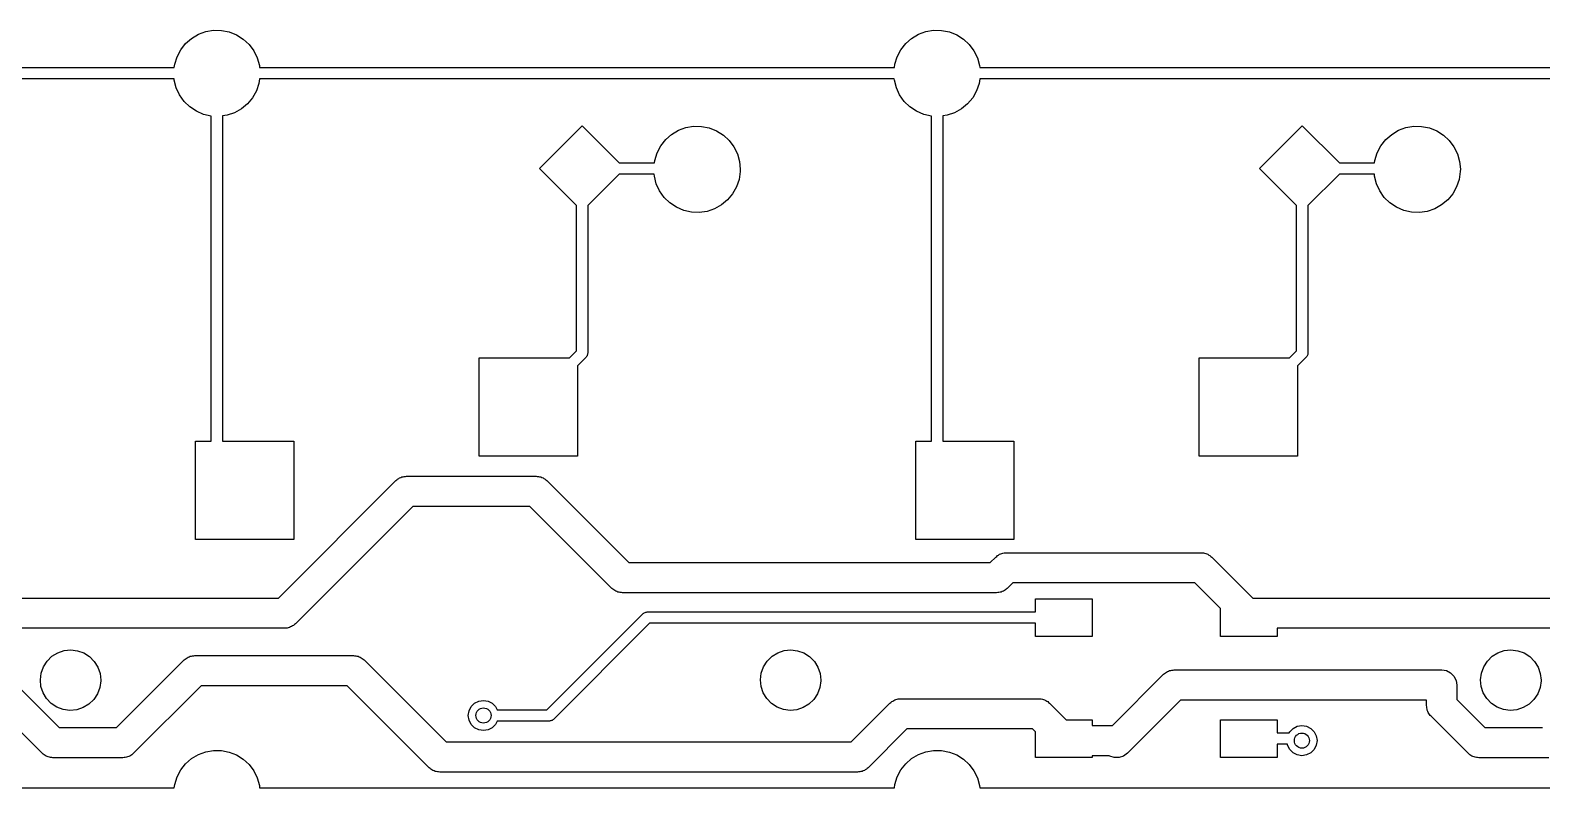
# Model space of a CAD drawing. Extents: x 62 to 250, y -152 to -58.
# Drawn here: x 126 to 165.98, y -101.83 to -81.79 of the extents above; entities that cross this region are included whole.
import ezdxf

# ---------------------------------------------------------------- set-up
doc = ezdxf.new("R2010")
doc.units = 0
doc.layers.add('BLACK', color=7, linetype='CONTINUOUS')

msp = doc.modelspace()

# ---------------------------------------------------------------- linework, layer by layer
at = {"layer": 'BLACK', "linetype": 'CONTINUOUS'}
for p, q in [((130.265, -82.0063), (130.445, -81.8993)), ((130.445, -81.8993), (130.641, -81.8269)), ((130.641, -81.8269), (130.847, -81.7915)), ((130.847, -81.7915), (131.056, -81.7943)), ((131.056, -81.7943), (131.262, -81.8351)), ((131.262, -81.8351), (131.456, -81.9126)), ((131.456, -81.9126), (131.633, -82.0242)), ((149.315, -82.0063), (149.495, -81.8993)), ((149.495, -81.8993), (149.691, -81.8269)), ((149.691, -81.8269), (149.897, -81.7915)), ((149.897, -81.7915), (150.106, -81.7943)), ((150.106, -81.7943), (150.312, -81.8351)), ((150.312, -81.8351), (150.506, -81.9126)), ((150.506, -81.9126), (150.683, -82.0242)), ((129.881, -82.4936), (129.978, -82.3085)), ((129.978, -82.3085), (130.108, -82.1442)), ((130.108, -82.1442), (130.265, -82.0063)), ((131.633, -82.0242), (131.786, -82.1662)), ((131.786, -82.1662), (131.912, -82.3338)), ((131.912, -82.3338), (132.004, -82.5214)), ((148.931, -82.4936), (149.028, -82.3085)), ((149.028, -82.3085), (149.158, -82.1442)), ((149.158, -82.1442), (149.315, -82.0063)), ((150.683, -82.0242), (150.836, -82.1662)), ((150.836, -82.1662), (150.962, -82.3338)), ((150.962, -82.3338), (151.054, -82.5214)), ((129.809, -82.781), (129.819, -82.6934)), ((129.819, -82.6934), (129.881, -82.4936)), ((132.004, -82.5214), (132.061, -82.7227)), ((132.061, -82.7227), (132.066, -82.781)), ((148.859, -82.781), (148.869, -82.6934)), ((148.869, -82.6934), (148.931, -82.4936)), ((151.054, -82.5214), (151.111, -82.7227)), ((151.111, -82.7227), (151.116, -82.781)), ((129.806, -83.081), (113.015, -83.081)), ((113.016, -82.781), (129.809, -82.781)), ((129.808, -83.1098), (129.806, -83.081)), ((129.86, -83.3125), (129.808, -83.1098)), ((132.065, -83.081), (132.048, -83.1978)), ((148.856, -83.081), (132.065, -83.081)), ((132.066, -82.781), (148.859, -82.781)), ((148.858, -83.1098), (148.856, -83.081)), ((148.91, -83.3125), (148.858, -83.1098)), ((151.115, -83.081), (151.098, -83.1978)), ((167.906, -83.081), (151.115, -83.081)), ((151.116, -82.781), (167.909, -82.781)), ((129.947, -83.5025), (129.86, -83.3125)), ((130.068, -83.6733), (129.947, -83.5025)), ((131.981, -83.3959), (131.879, -83.5784)), ((132.048, -83.1978), (131.981, -83.3959)), ((148.997, -83.5025), (148.91, -83.3125)), ((149.118, -83.6733), (148.997, -83.5025)), ((151.031, -83.3959), (150.929, -83.5784)), ((151.098, -83.1978), (151.031, -83.3959)), ((130.218, -83.8193), (130.068, -83.6733)), ((130.392, -83.9355), (130.218, -83.8193)), ((130.584, -84.0181), (130.392, -83.9355)), ((131.584, -83.873), (131.402, -83.9752)), ((131.745, -83.7392), (131.584, -83.873)), ((131.879, -83.5784), (131.745, -83.7392)), ((149.268, -83.8193), (149.118, -83.6733)), ((149.442, -83.9355), (149.268, -83.8193)), ((149.634, -84.0181), (149.442, -83.9355)), ((150.634, -83.873), (150.452, -83.9752)), ((150.795, -83.7392), (150.634, -83.873)), ((150.929, -83.5784), (150.795, -83.7392)), ((130.787, -84.064), (130.584, -84.0181)), ((130.787, -92.661), (130.787, -84.064)), ((131.204, -84.0424), (131.087, -84.0594)), ((131.087, -84.0594), (131.087, -92.661)), ((131.402, -83.9752), (131.204, -84.0424)), ((139.468, -85.4487), (140.599, -84.3173)), ((140.599, -84.3173), (141.581, -85.2987)), ((143.145, -84.4393), (143.341, -84.3669)), ((143.341, -84.3669), (143.547, -84.3315)), ((143.547, -84.3315), (143.756, -84.3343)), ((143.756, -84.3343), (143.962, -84.3751)), ((149.837, -84.064), (149.634, -84.0181)), ((149.837, -92.661), (149.837, -84.064)), ((150.254, -84.0424), (150.137, -84.0594)), ((150.137, -84.0594), (150.137, -92.661)), ((150.452, -83.9752), (150.254, -84.0424)), ((158.518, -85.4487), (159.649, -84.3173)), ((159.649, -84.3173), (160.631, -85.2987)), ((162.195, -84.4393), (162.391, -84.3669)), ((162.391, -84.3669), (162.597, -84.3315)), ((162.597, -84.3315), (162.806, -84.3343)), ((162.806, -84.3343), (163.012, -84.3751)), ((142.678, -84.8485), (142.808, -84.6842)), ((142.808, -84.6842), (142.965, -84.5463)), ((142.965, -84.5463), (143.145, -84.4393)), ((143.962, -84.3751), (144.156, -84.4526)), ((144.156, -84.4526), (144.333, -84.5642)), ((144.333, -84.5642), (144.486, -84.7062)), ((144.486, -84.7062), (144.612, -84.8738)), ((161.728, -84.8485), (161.858, -84.6842)), ((161.858, -84.6842), (162.015, -84.5463)), ((162.015, -84.5463), (162.195, -84.4393)), ((163.012, -84.3751), (163.206, -84.4526)), ((163.206, -84.4526), (163.383, -84.5642)), ((163.383, -84.5642), (163.536, -84.7062)), ((163.536, -84.7062), (163.662, -84.8738)), ((142.519, -85.2334), (142.581, -85.0336)), ((142.581, -85.0336), (142.678, -84.8485)), ((144.612, -84.8738), (144.704, -85.0614)), ((144.704, -85.0614), (144.761, -85.2627)), ((161.569, -85.2334), (161.631, -85.0336)), ((161.631, -85.0336), (161.728, -84.8485)), ((163.662, -84.8738), (163.754, -85.0614)), ((163.754, -85.0614), (163.811, -85.2627)), ((140.449, -86.4301), (139.468, -85.4487)), ((141.581, -85.2987), (142.511, -85.2987)), ((142.511, -85.2987), (142.519, -85.2334)), ((144.778, -85.5308), (144.748, -85.7378)), ((144.761, -85.2627), (144.78, -85.471)), ((144.78, -85.471), (144.778, -85.5308)), ((159.499, -86.4301), (158.518, -85.4487)), ((160.631, -85.2987), (161.561, -85.2987)), ((161.561, -85.2987), (161.569, -85.2334)), ((163.828, -85.5308), (163.798, -85.7378)), ((163.811, -85.2627), (163.83, -85.471)), ((163.83, -85.471), (163.828, -85.5308)), ((141.581, -85.5987), (140.749, -86.4301)), ((142.505, -85.5987), (141.581, -85.5987)), ((142.508, -85.6498), (142.505, -85.5987)), ((142.56, -85.8525), (142.508, -85.6498)), ((142.647, -86.0425), (142.56, -85.8525)), ((144.681, -85.9359), (144.579, -86.1184)), ((144.748, -85.7378), (144.681, -85.9359)), ((160.631, -85.5987), (159.799, -86.4301)), ((161.555, -85.5987), (160.631, -85.5987)), ((161.558, -85.6498), (161.555, -85.5987)), ((161.61, -85.8525), (161.558, -85.6498)), ((161.697, -86.0425), (161.61, -85.8525)), ((163.731, -85.9359), (163.629, -86.1184)), ((163.798, -85.7378), (163.731, -85.9359)), ((142.768, -86.2133), (142.647, -86.0425)), ((142.918, -86.3593), (142.768, -86.2133)), ((143.092, -86.4755), (142.918, -86.3593)), ((144.445, -86.2792), (144.284, -86.413)), ((144.579, -86.1184), (144.445, -86.2792)), ((161.818, -86.2133), (161.697, -86.0425)), ((161.968, -86.3593), (161.818, -86.2133)), ((162.142, -86.4755), (161.968, -86.3593)), ((163.495, -86.2792), (163.334, -86.413)), ((163.629, -86.1184), (163.495, -86.2792)), ((140.449, -90.2716), (140.449, -86.4301)), ((140.749, -86.4301), (140.749, -90.3337)), ((143.284, -86.5581), (143.092, -86.4755)), ((143.488, -86.6042), (143.284, -86.5581)), ((143.697, -86.6124), (143.488, -86.6042)), ((143.904, -86.5824), (143.697, -86.6124)), ((144.102, -86.5152), (143.904, -86.5824)), ((144.284, -86.413), (144.102, -86.5152)), ((159.499, -90.2716), (159.499, -86.4301)), ((159.799, -86.4301), (159.799, -90.3337)), ((162.334, -86.5581), (162.142, -86.4755)), ((162.538, -86.6042), (162.334, -86.5581)), ((162.747, -86.6124), (162.538, -86.6042)), ((162.954, -86.5824), (162.747, -86.6124)), ((163.152, -86.5152), (162.954, -86.5824)), ((163.334, -86.413), (163.152, -86.5152)), ((140.26, -90.461), (140.449, -90.2716)), ((140.749, -90.3337), (140.744, -90.3528)), ((140.744, -90.3528), (140.744, -90.3725)), ((159.31, -90.461), (159.499, -90.2716)), ((159.799, -90.3337), (159.794, -90.3528)), ((159.794, -90.3528), (159.794, -90.3725)), ((137.872, -93.061), (137.872, -90.461)), ((137.872, -90.461), (140.26, -90.461)), ((140.705, -90.4398), (140.472, -90.6731)), ((140.472, -90.6731), (140.472, -93.061)), ((140.715, -90.4227), (140.705, -90.4398)), ((140.729, -90.4087), (140.715, -90.4227)), ((140.734, -90.3896), (140.729, -90.4087)), ((140.744, -90.3725), (140.734, -90.3896)), ((156.922, -93.061), (156.922, -90.461)), ((156.922, -90.461), (159.31, -90.461)), ((159.755, -90.4398), (159.522, -90.6731)), ((159.522, -90.6731), (159.522, -93.061)), ((159.765, -90.4227), (159.755, -90.4398)), ((159.779, -90.4087), (159.765, -90.4227)), ((159.784, -90.3896), (159.779, -90.4087)), ((159.794, -90.3725), (159.784, -90.3896)), ((130.372, -95.261), (130.372, -92.661)), ((130.372, -92.661), (130.787, -92.661)), ((131.087, -92.661), (132.972, -92.661)), ((132.972, -92.661), (132.972, -95.261)), ((149.422, -95.261), (149.422, -92.661)), ((149.422, -92.661), (149.837, -92.661)), ((150.137, -92.661), (152.022, -92.661)), ((152.022, -92.661), (152.022, -95.261)), ((140.472, -93.061), (137.872, -93.061)), ((159.522, -93.061), (156.922, -93.061)), ((132.562, -96.812), (135.669, -93.7052)), ((135.669, -93.7052), (135.695, -93.6867)), ((135.695, -93.6867), (135.717, -93.6644)), ((135.717, -93.6644), (135.745, -93.6501)), ((135.745, -93.6501), (135.77, -93.6316)), ((135.77, -93.6316), (135.8, -93.6219)), ((135.8, -93.6219), (135.828, -93.6076)), ((135.828, -93.6076), (135.859, -93.6027)), ((135.859, -93.6027), (135.889, -93.5929)), ((135.889, -93.5929), (135.921, -93.5929)), ((135.921, -93.5929), (135.952, -93.588)), ((135.952, -93.588), (139.381, -93.588)), ((139.381, -93.588), (139.412, -93.5929)), ((139.412, -93.5929), (139.444, -93.5929)), ((139.444, -93.5929), (139.474, -93.6027)), ((139.474, -93.6027), (139.505, -93.6076)), ((139.505, -93.6076), (139.533, -93.6219)), ((139.533, -93.6219), (139.563, -93.6316)), ((139.563, -93.6316), (139.588, -93.6501)), ((139.588, -93.6501), (139.616, -93.6644)), ((139.616, -93.6644), (139.638, -93.6867)), ((139.638, -93.6867), (139.664, -93.7052)), ((139.664, -93.7052), (141.833, -95.874)), ((136.118, -94.388), (133.011, -97.4948)), ((139.215, -94.388), (136.118, -94.388)), ((141.384, -96.5568), (139.215, -94.388)), ((132.972, -95.261), (130.372, -95.261)), ((152.022, -95.261), (149.422, -95.261)), ((141.833, -95.874), (151.394, -95.874)), ((151.394, -95.874), (151.539, -95.7292)), ((151.539, -95.7292), (151.565, -95.7107)), ((151.565, -95.7107), (151.587, -95.6884)), ((151.587, -95.6884), (151.615, -95.6741)), ((151.615, -95.6741), (151.64, -95.6556)), ((151.64, -95.6556), (151.67, -95.6459)), ((151.67, -95.6459), (151.698, -95.6316)), ((151.698, -95.6316), (151.729, -95.6267)), ((151.729, -95.6267), (151.759, -95.6169)), ((151.759, -95.6169), (151.791, -95.6169)), ((151.791, -95.6169), (151.822, -95.612)), ((151.822, -95.612), (156.972, -95.612)), ((156.972, -95.612), (157.003, -95.6169)), ((157.003, -95.6169), (157.035, -95.6169)), ((157.035, -95.6169), (157.065, -95.6267)), ((157.065, -95.6267), (157.096, -95.6316)), ((157.096, -95.6316), (157.124, -95.6459)), ((157.124, -95.6459), (157.154, -95.6556)), ((157.154, -95.6556), (157.179, -95.6741)), ((157.179, -95.6741), (157.207, -95.6884)), ((157.207, -95.6884), (157.229, -95.7107)), ((157.229, -95.7107), (157.255, -95.7292)), ((157.255, -95.7292), (158.338, -96.812)), ((141.41, -96.5753), (141.384, -96.5568)), ((141.432, -96.5976), (141.41, -96.5753)), ((141.46, -96.6119), (141.432, -96.5976)), ((141.485, -96.6304), (141.46, -96.6119)), ((141.515, -96.6401), (141.485, -96.6304)), ((141.543, -96.6544), (141.515, -96.6401)), ((141.574, -96.6593), (141.543, -96.6544)), ((141.604, -96.6691), (141.574, -96.6593)), ((141.636, -96.6691), (141.604, -96.6691)), ((141.667, -96.674), (141.636, -96.6691)), ((151.56, -96.674), (141.667, -96.674)), ((151.591, -96.6691), (151.56, -96.674)), ((151.623, -96.6691), (151.591, -96.6691)), ((151.653, -96.6593), (151.623, -96.6691)), ((151.684, -96.6544), (151.653, -96.6593)), ((151.712, -96.6401), (151.684, -96.6544)), ((151.742, -96.6304), (151.712, -96.6401)), ((151.767, -96.6119), (151.742, -96.6304)), ((151.795, -96.5976), (151.767, -96.6119)), ((151.817, -96.5753), (151.795, -96.5976)), ((151.843, -96.5568), (151.817, -96.5753)), ((151.988, -96.412), (151.843, -96.5568)), ((156.806, -96.412), (151.988, -96.412)), ((157.487, -97.0927), (156.806, -96.412)), ((120.184, -96.812), (132.562, -96.812)), ((152.587, -97.181), (152.587, -96.831)), ((152.587, -96.831), (154.087, -96.831)), ((154.087, -96.831), (154.087, -97.831)), ((157.487, -97.831), (157.487, -97.0927)), ((158.338, -96.812), (170.662, -96.812)), ((132.935, -97.5499), (132.91, -97.5684)), ((132.963, -97.5356), (132.935, -97.5499)), ((132.985, -97.5133), (132.963, -97.5356)), ((133.011, -97.4948), (132.985, -97.5133)), ((139.668, -99.7685), (142.212, -97.2249)), ((142.38, -97.481), (139.837, -100.025)), ((142.212, -97.2249), (142.229, -97.2151)), ((142.229, -97.2151), (142.243, -97.2011)), ((142.243, -97.2011), (142.262, -97.196)), ((142.262, -97.196), (142.279, -97.1861)), ((142.279, -97.1861), (142.299, -97.1861)), ((142.299, -97.1861), (142.318, -97.181)), ((142.318, -97.181), (152.587, -97.181)), ((152.587, -97.481), (142.38, -97.481)), ((152.587, -97.831), (152.587, -97.481)), ((132.728, -97.612), (120.887, -97.612)), ((132.759, -97.6071), (132.728, -97.612)), ((132.791, -97.6071), (132.759, -97.6071)), ((132.821, -97.5973), (132.791, -97.6071)), ((132.852, -97.5924), (132.821, -97.5973)), ((132.88, -97.5781), (132.852, -97.5924)), ((132.91, -97.5684), (132.88, -97.5781)), ((154.087, -97.831), (152.587, -97.831)), ((158.987, -97.831), (157.487, -97.831)), ((170.828, -97.612), (158.987, -97.612)), ((158.987, -97.612), (158.987, -97.831)), ((126.445, -98.4777), (126.572, -98.3529)), ((126.572, -98.3529), (126.724, -98.2594)), ((126.724, -98.2594), (126.893, -98.2019)), ((126.893, -98.2019), (127.07, -98.1833)), ((127.07, -98.1833), (127.247, -98.2044)), ((127.247, -98.2044), (127.415, -98.2642)), ((127.415, -98.2642), (127.566, -98.3598)), ((127.566, -98.3598), (127.692, -98.4864)), ((130.173, -98.3756), (130.203, -98.3659)), ((130.203, -98.3659), (130.231, -98.3516)), ((130.231, -98.3516), (130.262, -98.3467)), ((130.262, -98.3467), (130.292, -98.3369)), ((130.292, -98.3369), (130.324, -98.3369)), ((130.324, -98.3369), (130.355, -98.332)), ((130.355, -98.332), (134.546, -98.332)), ((134.546, -98.332), (134.577, -98.3369)), ((134.577, -98.3369), (134.609, -98.3369)), ((134.609, -98.3369), (134.639, -98.3467)), ((134.639, -98.3467), (134.67, -98.3516)), ((134.67, -98.3516), (134.698, -98.3659)), ((134.698, -98.3659), (134.728, -98.3756)), ((145.495, -98.4777), (145.622, -98.3529)), ((145.622, -98.3529), (145.774, -98.2594)), ((145.774, -98.2594), (145.943, -98.2019)), ((145.943, -98.2019), (146.12, -98.1833)), ((146.12, -98.1833), (146.297, -98.2044)), ((146.297, -98.2044), (146.465, -98.2642)), ((146.465, -98.2642), (146.616, -98.3598)), ((146.616, -98.3598), (146.742, -98.4864)), ((164.545, -98.4777), (164.672, -98.3529)), ((164.672, -98.3529), (164.824, -98.2594)), ((164.824, -98.2594), (164.993, -98.2019)), ((164.993, -98.2019), (165.17, -98.1833)), ((165.17, -98.1833), (165.347, -98.2044)), ((165.347, -98.2044), (165.515, -98.2642)), ((165.515, -98.2642), (165.666, -98.3598)), ((165.666, -98.3598), (165.792, -98.4864)), ((126.287, -98.7952), (126.348, -98.6276)), ((126.348, -98.6276), (126.445, -98.4777)), ((127.692, -98.4864), (127.786, -98.6376)), ((127.786, -98.6376), (127.845, -98.806)), ((128.284, -100.237), (130.072, -98.4492)), ((130.072, -98.4492), (130.098, -98.4307)), ((130.098, -98.4307), (130.12, -98.4084)), ((130.12, -98.4084), (130.148, -98.3941)), ((130.148, -98.3941), (130.173, -98.3756)), ((134.728, -98.3756), (134.753, -98.3941)), ((134.753, -98.3941), (134.781, -98.4084)), ((134.781, -98.4084), (134.803, -98.4307)), ((134.803, -98.4307), (134.829, -98.4492)), ((134.829, -98.4492), (136.998, -100.618)), ((145.337, -98.7952), (145.398, -98.6276)), ((145.398, -98.6276), (145.495, -98.4777)), ((146.742, -98.4864), (146.836, -98.6376)), ((146.836, -98.6376), (146.895, -98.806)), ((156.056, -98.7751), (156.081, -98.7566)), ((156.081, -98.7566), (156.111, -98.7469)), ((156.111, -98.7469), (156.139, -98.7326)), ((156.139, -98.7326), (156.17, -98.7277)), ((156.17, -98.7277), (156.2, -98.7179)), ((156.2, -98.7179), (156.232, -98.7179)), ((156.232, -98.7179), (156.263, -98.713)), ((156.263, -98.713), (163.337, -98.713)), ((163.337, -98.713), (163.46, -98.7326)), ((163.46, -98.7326), (163.572, -98.7894)), ((164.387, -98.7952), (164.448, -98.6276)), ((164.448, -98.6276), (164.545, -98.4777)), ((165.792, -98.4864), (165.886, -98.6376)), ((165.886, -98.6376), (165.945, -98.806)), ((125.303, -98.7772), (126.763, -100.237)), ((126.265, -98.9721), (126.287, -98.7952)), ((126.282, -99.1496), (126.265, -98.9721)), ((126.338, -99.3188), (126.282, -99.1496)), ((127.864, -99.0056), (127.84, -99.1822)), ((127.845, -98.806), (127.865, -98.9833)), ((127.865, -98.9833), (127.864, -99.0056)), ((130.521, -99.132), (128.733, -100.92)), ((134.38, -99.132), (130.521, -99.132)), ((136.549, -101.301), (134.38, -99.132)), ((145.315, -98.9721), (145.337, -98.7952)), ((145.332, -99.1496), (145.315, -98.9721)), ((145.388, -99.3188), (145.332, -99.1496)), ((146.914, -99.0056), (146.89, -99.1822)), ((146.895, -98.806), (146.915, -98.9833)), ((146.915, -98.9833), (146.914, -99.0056)), ((154.626, -100.184), (155.98, -98.8302)), ((155.98, -98.8302), (156.006, -98.8117)), ((156.006, -98.8117), (156.028, -98.7894)), ((156.028, -98.7894), (156.056, -98.7751)), ((163.572, -98.7894), (163.66, -98.8779)), ((163.66, -98.8779), (163.717, -98.9894)), ((163.717, -98.9894), (163.737, -99.113)), ((163.737, -99.113), (163.737, -99.4919)), ((164.365, -98.9721), (164.387, -98.7952)), ((164.382, -99.1496), (164.365, -98.9721)), ((164.438, -99.3188), (164.382, -99.1496)), ((165.964, -99.0056), (165.94, -99.1822)), ((165.945, -98.806), (165.965, -98.9833)), ((165.965, -98.9833), (165.964, -99.0056)), ((126.314, -100.92), (124.854, -99.46)), ((126.431, -99.4714), (126.338, -99.3188)), ((126.555, -99.5997), (126.431, -99.4714)), ((127.678, -99.4975), (127.548, -99.6205)), ((127.776, -99.349), (127.678, -99.4975)), ((127.84, -99.1822), (127.776, -99.349)), ((137.752, -99.5949), (137.863, -99.5381)), ((137.863, -99.5381), (137.987, -99.5185)), ((137.987, -99.5185), (138.11, -99.5381)), ((138.11, -99.5381), (138.222, -99.5949)), ((145.481, -99.4714), (145.388, -99.3188)), ((145.605, -99.5997), (145.481, -99.4714)), ((146.728, -99.4975), (146.598, -99.6205)), ((146.826, -99.349), (146.728, -99.4975)), ((146.89, -99.1822), (146.826, -99.349)), ((148.767, -99.5737), (148.789, -99.5514)), ((148.789, -99.5514), (148.817, -99.5371)), ((148.817, -99.5371), (148.842, -99.5186)), ((148.842, -99.5186), (148.872, -99.5089)), ((148.872, -99.5089), (148.9, -99.4946)), ((148.9, -99.4946), (148.931, -99.4897)), ((148.931, -99.4897), (148.961, -99.4799)), ((148.961, -99.4799), (148.993, -99.4799)), ((148.993, -99.4799), (149.024, -99.475)), ((149.024, -99.475), (152.681, -99.475)), ((152.681, -99.475), (152.712, -99.4799)), ((152.712, -99.4799), (152.744, -99.4799)), ((152.744, -99.4799), (152.774, -99.4897)), ((152.774, -99.4897), (152.805, -99.4946)), ((152.805, -99.4946), (152.833, -99.5089)), ((152.833, -99.5089), (152.863, -99.5186)), ((152.863, -99.5186), (152.888, -99.5371)), ((152.888, -99.5371), (152.916, -99.5514)), ((152.916, -99.5514), (152.938, -99.5737)), ((156.429, -99.513), (155.022, -100.92)), ((162.937, -99.513), (156.429, -99.513)), ((162.937, -99.6576), (162.937, -99.513)), ((163.737, -99.4919), (164.482, -100.237)), ((164.531, -99.4714), (164.438, -99.3188)), ((164.655, -99.5997), (164.531, -99.4714)), ((165.778, -99.4975), (165.648, -99.6205)), ((165.876, -99.349), (165.778, -99.4975)), ((165.94, -99.1822), (165.876, -99.349)), ((126.704, -99.6974), (126.555, -99.5997)), ((126.871, -99.7595), (126.704, -99.6974)), ((127.048, -99.7831), (126.871, -99.7595)), ((127.226, -99.7669), (127.048, -99.7831)), ((127.395, -99.7118), (127.226, -99.7669)), ((127.548, -99.6205), (127.395, -99.7118)), ((137.587, -99.9185), (137.606, -99.7949)), ((137.606, -100.042), (137.587, -99.9185)), ((137.606, -99.7949), (137.663, -99.6834)), ((137.663, -99.6834), (137.752, -99.5949)), ((138.222, -99.5949), (138.31, -99.6834)), ((138.31, -99.6834), (138.354, -99.7685)), ((138.354, -99.7685), (139.668, -99.7685)), ((145.754, -99.6974), (145.605, -99.5997)), ((145.921, -99.7595), (145.754, -99.6974)), ((146.098, -99.7831), (145.921, -99.7595)), ((146.276, -99.7669), (146.098, -99.7831)), ((146.445, -99.7118), (146.276, -99.7669)), ((146.598, -99.6205), (146.445, -99.7118)), ((147.715, -100.618), (148.741, -99.5922)), ((148.741, -99.5922), (148.767, -99.5737)), ((152.938, -99.5737), (152.964, -99.5922)), ((152.964, -99.5922), (153.403, -100.031)), ((162.942, -99.6887), (162.937, -99.6576)), ((162.942, -99.7202), (162.942, -99.6887)), ((162.951, -99.7501), (162.942, -99.7202)), ((162.956, -99.7812), (162.951, -99.7501)), ((162.971, -99.8093), (162.956, -99.7812)), ((162.98, -99.8392), (162.971, -99.8093)), ((162.999, -99.8647), (162.98, -99.8392)), ((163.013, -99.8927), (162.999, -99.8647)), ((163.035, -99.915), (163.013, -99.8927)), ((163.054, -99.9404), (163.035, -99.915)), ((164.033, -100.92), (163.054, -99.9404)), ((164.804, -99.6974), (164.655, -99.5997)), ((164.971, -99.7595), (164.804, -99.6974)), ((165.148, -99.7831), (164.971, -99.7595)), ((165.326, -99.7669), (165.148, -99.7831)), ((165.495, -99.7118), (165.326, -99.7669)), ((165.648, -99.6205), (165.495, -99.7118)), ((126.763, -100.237), (128.284, -100.237)), ((137.663, -100.154), (137.606, -100.042)), ((137.752, -100.242), (137.663, -100.154)), ((137.863, -100.299), (137.752, -100.242)), ((137.987, -100.319), (137.863, -100.299)), ((138.11, -100.299), (137.987, -100.319)), ((138.222, -100.242), (138.11, -100.299)), ((138.31, -100.154), (138.222, -100.242)), ((138.354, -100.069), (138.31, -100.154)), ((139.731, -100.069), (138.354, -100.069)), ((139.75, -100.063), (139.731, -100.069)), ((139.769, -100.063), (139.75, -100.063)), ((139.786, -100.054), (139.769, -100.063)), ((139.805, -100.048), (139.786, -100.054)), ((139.819, -100.034), (139.805, -100.048)), ((139.837, -100.025), (139.819, -100.034)), ((149.19, -100.275), (148.164, -101.301)), ((152.515, -100.275), (149.19, -100.275)), ((152.587, -100.347), (152.515, -100.275)), ((152.587, -101.031), (152.587, -100.347)), ((153.403, -100.031), (154.087, -100.031)), ((154.087, -100.031), (154.087, -100.184)), ((154.087, -100.184), (154.626, -100.184)), ((157.487, -101.031), (157.487, -100.031)), ((157.487, -100.031), (158.987, -100.031)), ((158.987, -100.031), (158.987, -100.381)), ((159.299, -100.381), (159.315, -100.349)), ((159.315, -100.349), (159.404, -100.26)), ((159.404, -100.26), (159.515, -100.204)), ((159.515, -100.204), (159.639, -100.184)), ((159.639, -100.184), (159.763, -100.204)), ((159.763, -100.204), (159.874, -100.26)), ((159.874, -100.26), (159.963, -100.349)), ((159.963, -100.349), (160.019, -100.46)), ((164.482, -100.237), (166.003, -100.237)), ((136.998, -100.618), (147.715, -100.618)), ((158.987, -100.381), (159.299, -100.381)), ((159.254, -100.681), (158.987, -100.681)), ((158.987, -100.681), (158.987, -101.031)), ((159.259, -100.708), (159.254, -100.681)), ((159.315, -100.819), (159.259, -100.708)), ((160.019, -100.708), (159.963, -100.819)), ((160.019, -100.46), (160.039, -100.584)), ((160.039, -100.584), (160.019, -100.708)), ((126.34, -100.938), (126.314, -100.92)), ((126.362, -100.961), (126.34, -100.938)), ((126.39, -100.975), (126.362, -100.961)), ((126.416, -100.993), (126.39, -100.975)), ((126.445, -101.003), (126.416, -100.993)), ((126.474, -101.017), (126.445, -101.003)), ((126.505, -101.022), (126.474, -101.017)), ((126.535, -101.032), (126.505, -101.022)), ((126.566, -101.032), (126.535, -101.032)), ((126.597, -101.037), (126.566, -101.032)), ((128.45, -101.037), (126.597, -101.037)), ((128.481, -101.032), (128.45, -101.037)), ((128.513, -101.032), (128.481, -101.032)), ((128.543, -101.022), (128.513, -101.032)), ((128.574, -101.017), (128.543, -101.022)), ((128.602, -101.003), (128.574, -101.017)), ((128.632, -100.993), (128.602, -101.003)), ((128.657, -100.975), (128.632, -100.993)), ((128.685, -100.961), (128.657, -100.975)), ((128.707, -100.938), (128.685, -100.961)), ((128.733, -100.92), (128.707, -100.938)), ((130.108, -101.194), (130.265, -101.056)), ((130.265, -101.056), (130.445, -100.949)), ((130.445, -100.949), (130.641, -100.877)), ((130.641, -100.877), (130.847, -100.842)), ((130.847, -100.842), (131.056, -100.844)), ((131.056, -100.844), (131.262, -100.885)), ((131.262, -100.885), (131.456, -100.963)), ((131.456, -100.963), (131.633, -101.074)), ((131.633, -101.074), (131.786, -101.216)), ((149.158, -101.194), (149.315, -101.056)), ((149.315, -101.056), (149.495, -100.949)), ((149.495, -100.949), (149.691, -100.877)), ((149.691, -100.877), (149.897, -100.842)), ((149.897, -100.842), (150.106, -100.844)), ((150.106, -100.844), (150.312, -100.885)), ((150.312, -100.885), (150.506, -100.963)), ((150.506, -100.963), (150.683, -101.074)), ((150.683, -101.074), (150.836, -101.216)), ((154.087, -101.031), (152.587, -101.031)), ((154.544, -100.984), (154.087, -100.984)), ((154.087, -100.984), (154.087, -101.031)), ((154.557, -100.993), (154.544, -100.984)), ((154.676, -101.032), (154.557, -100.993)), ((154.802, -101.032), (154.676, -101.032)), ((154.921, -100.993), (154.802, -101.032)), ((155.022, -100.92), (154.921, -100.993)), ((158.987, -101.031), (157.487, -101.031)), ((159.404, -100.908), (159.315, -100.819)), ((159.515, -100.964), (159.404, -100.908)), ((159.639, -100.984), (159.515, -100.964)), ((159.763, -100.964), (159.639, -100.984)), ((159.874, -100.908), (159.763, -100.964)), ((159.963, -100.819), (159.874, -100.908)), ((164.059, -100.938), (164.033, -100.92)), ((164.081, -100.961), (164.059, -100.938)), ((164.109, -100.975), (164.081, -100.961)), ((164.135, -100.993), (164.109, -100.975)), ((164.164, -101.003), (164.135, -100.993)), ((164.193, -101.017), (164.164, -101.003)), ((164.224, -101.022), (164.193, -101.017)), ((164.254, -101.032), (164.224, -101.022)), ((164.285, -101.032), (164.254, -101.032)), ((164.316, -101.037), (164.285, -101.032)), ((166.169, -101.037), (164.316, -101.037)), ((129.819, -101.743), (129.881, -101.544)), ((129.881, -101.544), (129.978, -101.358)), ((129.978, -101.358), (130.108, -101.194)), ((131.786, -101.216), (131.912, -101.384)), ((131.912, -101.384), (132.004, -101.571)), ((136.575, -101.319), (136.549, -101.301)), ((136.597, -101.342), (136.575, -101.319)), ((136.625, -101.356), (136.597, -101.342)), ((136.65, -101.374), (136.625, -101.356)), ((136.68, -101.384), (136.65, -101.374)), ((136.708, -101.398), (136.68, -101.384)), ((136.739, -101.403), (136.708, -101.398)), ((136.769, -101.413), (136.739, -101.403)), ((136.801, -101.413), (136.769, -101.413)), ((136.832, -101.418), (136.801, -101.413)), ((147.881, -101.418), (136.832, -101.418)), ((147.912, -101.413), (147.881, -101.418)), ((147.944, -101.413), (147.912, -101.413)), ((147.974, -101.403), (147.944, -101.413)), ((148.005, -101.398), (147.974, -101.403)), ((148.033, -101.384), (148.005, -101.398)), ((148.063, -101.374), (148.033, -101.384)), ((148.088, -101.356), (148.063, -101.374)), ((148.116, -101.342), (148.088, -101.356)), ((148.138, -101.319), (148.116, -101.342)), ((148.164, -101.301), (148.138, -101.319)), ((148.869, -101.743), (148.931, -101.544)), ((148.931, -101.544), (149.028, -101.358)), ((149.028, -101.358), (149.158, -101.194)), ((150.836, -101.216), (150.962, -101.384)), ((150.962, -101.384), (151.054, -101.571)), ((113.016, -101.831), (129.809, -101.831)), ((129.809, -101.831), (129.819, -101.743)), ((132.004, -101.571), (132.061, -101.773)), ((132.061, -101.773), (132.066, -101.831)), ((132.066, -101.831), (148.859, -101.831)), ((148.859, -101.831), (148.869, -101.743)), ((151.054, -101.571), (151.111, -101.773)), ((151.111, -101.773), (151.116, -101.831)), ((151.116, -101.831), (167.909, -101.831))]:
    msp.add_line(p, q, dxfattribs=at)
at = {"layer": 'BLACK'}
for centre in [(137.987, -99.9185), (159.639, -100.584)]:
    msp.add_circle(centre, 0.2, dxfattribs=at)

doc.saveas('drawing.dxf')
